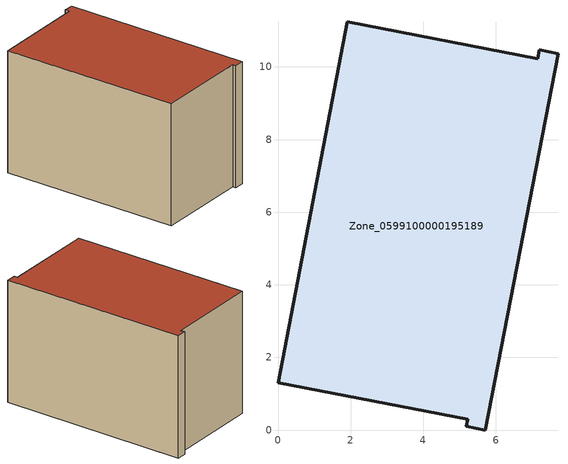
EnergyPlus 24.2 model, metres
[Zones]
Zone_0599100000195189
 floor ground (C_G): 7.71,10.37 5.71,0 5.19,0.1 5.22,0.3 0,1.31 1.91,11.24 7.15,10.23 7.19,10.47 z0
 wall outside (C_F): 5.71,0 7.71,10.37 7.19,10.47 7.15,10.23 1.91,11.24 0,1.31 5.22,0.3 5.19,0.1 5.71,0 z0:6.93
 roof outside (C_R): 7.15,10.23 1.91,11.24 0,1.31 5.22,0.3 5.19,0.1 5.71,0 7.71,10.37 7.19,10.47 z6.93
[BUILDING]
Pand.0599100000195189: North Axis=0; Terrain=City; Loads Convergence Tolerance Value=0.04; Temperature Convergence Tolerance Value=0.4; Solar Distribution=FullExterior; Maximum Number of Warmup Days=25; Minimum Number of Warmup Days=1
[Site:Location]
Rotterdam.The.Hague.AP_ZH_NLD Design_Conditions: Latitude=51.96; Longitude=4.45; Time Zone=1; Elevation=-4.5
[SITE:GROUNDTEMPERATURE:BUILDINGSURFACE]
18, 18, 18, 18, 18, 18, 18, 18, 18, 18, 18, 18
[MATERIAL] Thermal Absorptance=0.9; Solar Absorptance=0.7; Visible Absorptance=0.7
Name | Roughness | Thickness | Conductivity | Density | Specific Heat
G.TC.1992-2005 | MediumSmooth | 0.15 | 0.06 | 540 | 1210
F.TC.1992-2005 | Rough | 0.3 | 0.12 | 1920 | 840
R.TC.1992-2005 | MediumRough | 0.2 | 0.08 | 1500 | 1000
[CONSTRUCTION]
C_G: G.TC.1992-2005
C_F: F.TC.1992-2005
C_R: R.TC.1992-2005
[ZONE]
Zone_0599100000195189: Type=1; Multiplier=1; Ceiling Height=Autocalculate; Volume=Autocalculate; Floor Area=autocalculate; Part of Total Floor Area=Yes
[ZONEINFILTRATION:DESIGNFLOWRATE]
Infil_Zone_0599100000195189: Zone or ZoneList or Space or SpaceList=Zone_0599100000195189; Schedule=AlwaysOn; Design Flow Rate Calculation Method=Flow/Area; Flow Rate per Floor Area=0.0015; Constant Term Coefficient=1; Temperature Term Coefficient=0; Velocity Term Coefficient=0; Velocity Squared Term Coefficient=0
[HVACTEMPLATE:ZONE:IDEALLOADSAIRSYSTEM]
Zone_0599100000195189: Maximum Heating Supply Air Temperature=50; Minimum Cooling Supply Air Temperature=13; Maximum Heating Supply Air Humidity Ratio=0.0156; Minimum Cooling Supply Air Humidity Ratio=0.0077; Heating Limit=NoLimit; Cooling Limit=NoLimit; Dehumidification Control Type=ConstantSensibleHeatRatio; Cooling Sensible Heat Ratio=0.7; Dehumidification Setpoint=60; Humidification Control Type=None; Humidification Setpoint=30; Outdoor Air Method=None; Outdoor Air Flow Rate per Person=0.00944; Outdoor Air Flow Rate per Zone Floor Area=0; Outdoor Air Flow Rate per Zone=0; Demand Controlled Ventilation Type=None; Outdoor Air Economizer Type=NoEconomizer; Heat Recovery Type=None; Sensible Heat Recovery Effectiveness=0.7; Latent Heat Recovery Effectiveness=0.65
[ZONECONTROL:THERMOSTAT]
ThermostatControl_Zone_0599100000195189: Zone or ZoneList=Zone_0599100000195189; Control Type Schedule=DualSetpointControlType; Control 1=Thermostat_Zone_0599100000195189; Temperature Difference Between Cutout And Setpoint=0
[THERMOSTATSETPOINT:DUALSETPOINT]
Thermostat_Zone_0599100000195189: Heating Setpoint Temperature Schedule=HeatingSetpoint_Zone_0599100000195189; Cooling Setpoint Temperature Schedule=CoolingSetpoint_Zone_0599100000195189
[SCHEDULE:COMPACT]
HeatingSetpoint_Zone_0599100000195189: Through: 12/31, For: AllDays, Until: 24:00, 21
CoolingSetpoint_Zone_0599100000195189: Through: 12/31, For: AllDays, Until: 24:00, 24
DualSetpointControlType: Through: 12/31, For: AllDays, Until: 24:00, 4
AlwaysOn: Through: 12/31, For: AllDays, Until: 24:00, 1
